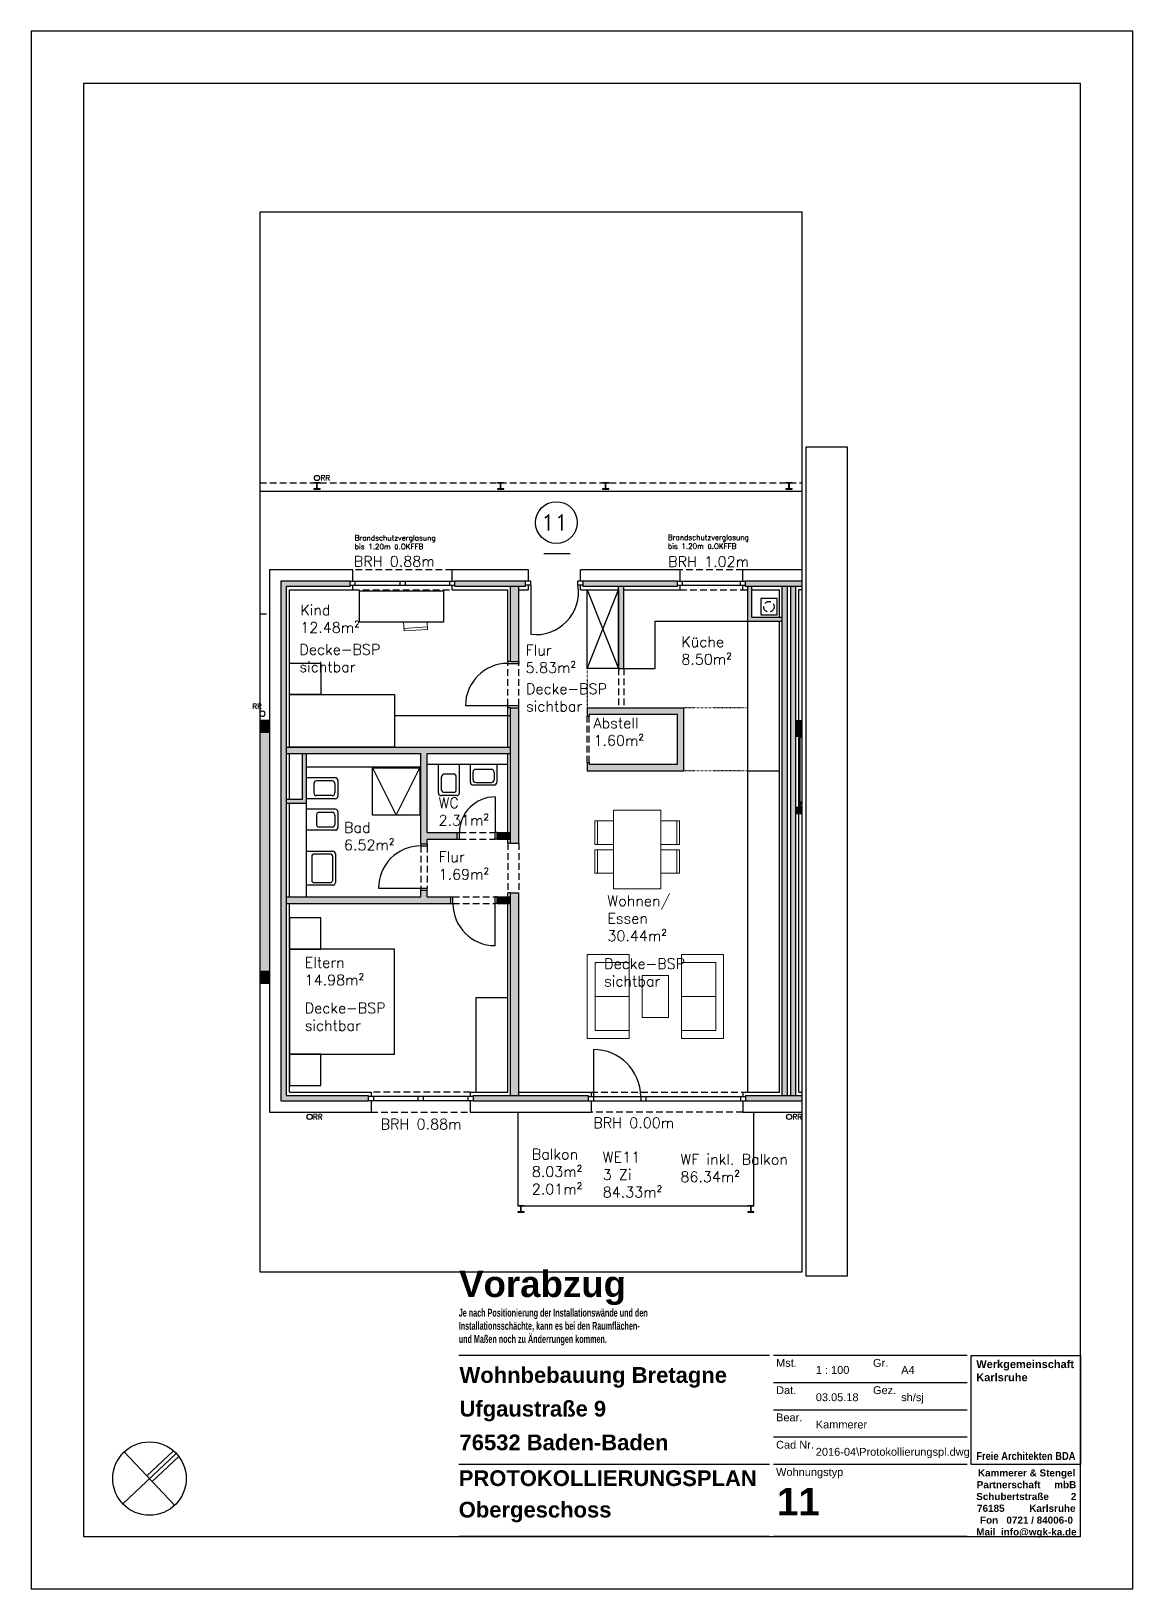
# Model space of a CAD drawing. Header units: metres. Extents: x -2868 to -408, y -3488 to 349.
# Drawn here: x -618.4 to -408.4, y 52.1 to 349.1 of the extents above; entities outside this region: 1.
import ezdxf

# ---------------------------------------------------------------- set-up
doc = ezdxf.new("R2010")
doc.units = ezdxf.units.M
doc.header["$LTSCALE"] = 0.02
doc.header["$XCLIPFRAME"] = 2
for name, pattern in [('AUSGEZOGEN', [0]), ('ISO-07 Punktiert', [0.889, 0.127, -0.762]), ('VERDECKT', [9.525, 6.35, -3.175])]:
    doc.linetypes.add(name, pattern=pattern)
for name, color, linetype in [('A--Layout-PLANKOPF', 7, 'AUSGEZOGEN'), ('A-Anmerkungen-BSP-Decken Sichtbar', 10, 'AUSGEZOGEN'), ('A-Grundriss - Ansichtskante', 5, 'AUSGEZOGEN'), ('A-Grundriss - Bad', 4, 'AUSGEZOGEN'), ('A-Grundriss - Dämmung', 2, 'Continuous'), ('A-Grundriss - Fenster', 252, 'AUSGEZOGEN'), ('A-Grundriss - Fenster Sturz', 4, 'VERDECKT'), ('A-Grundriss - Küche', 4, 'AUSGEZOGEN'), ('A-Grundriss - Möbel', 252, 'AUSGEZOGEN'), ('A-Grundriss - Regenleitungen', 4, 'Continuous'), ('A-Grundriss - Regenleitungen Beschrif', 4, 'Continuous'), ('A-Grundriss - Sichtkante verdeckt', 7, 'VERDECKT'), ('A-Grundriss - Stützen-Laubengang', 3, 'AUSGEZOGEN'), ('A-Grundriss - Türen', 2, 'AUSGEZOGEN'), ('A-Grundriss - verdeckt', 255, 'VERDECKT'), ('A-Grundriss - Wand', 3, 'AUSGEZOGEN'), ('A-Layout-Text', 250, 'Continuous'), ('A-Schraffur - Beton', 80, 'Continuous'), ('A-Schraffur - Holzbau', 21, 'Continuous'), ('A-Schraffur - Trockenbau', 254, 'Continuous'), ('A-Text BRH', 4, 'Continuous'), ('A-Text Wohnfl', 4, 'Continuous'), ('A-Text Wohnungsnummer', 4, 'Continuous'), ('vermarktung-logo1_1_0', 7, 'Continuous')]:
    doc.layers.add(name, color=color, linetype=linetype)
doc.layers.add('A-Afenster', color=80, linetype='Continuous', plot=False)
doc.styles.add('Arial', font='arial.ttf')
doc.styles.add('ARIAL-FETT', font='arialbd.ttf', dxfattribs={"width": 0.6})
doc.styles.add('Romans', font='Romans.shx')
picture_1 = doc.add_image_def('image1.png', size_in_pixel=(4513, 4513))

# ---------------------------------------------------------------- blocks, each defined once
blk = doc.blocks.new('kopf (mbr)')
at = {"color": 7}
blk.add_line((-37.75, 10), (-10, 10), dxfattribs=at)
at = {"color": 2}
blk.add_lwpolyline([(-37.75, 56), (-10, 56), (-10, 28.25), (-37.75, 28.25)], close=True, dxfattribs=at)
at = {"color": 2, "insert": (-36.46, 54.79), "char_height": 2, "width": 25.2066, "attachment_point": 1, "style": 'ARIAL-FETT'}
blk.add_mtext('{\\W1;Werkgemeinschaft Karlsruhe \\P\\P\\P\\P\\P\\P\\W0.85;Freie Architekten BDA}', dxfattribs=at)
at = {"color": 252, "insert": (-36.5, 27.05), "char_height": 1.8, "width": 25.2921, "attachment_point": 1, "style": 'ARIAL-FETT'}
blk.add_mtext('\\pi0.45859;{\\W1;Kammerer & Stengel \\P\\pi0.15348;Partnerschaft     mbB \\P\\pi0.038063;Schubertstraße        2 \\P\\pi0.23636;76185         Karlsruhe \\P\\pi0.98963;Fon   0721 / 84006-0 \\P\\pi0.028854;Mail  info@wgk-ka.de}', dxfattribs=at)
blk = doc.blocks.new('Zeichnung_1_1', base_point=(0.5, 0.72))
at = {"layer": 'vermarktung-logo1_1_0'}
image = blk.add_image(picture_1, insert=(0.5, 0.72), size_in_units=(1.759, 1.759), dxfattribs=at)
image.set_boundary_path([(-0.5, -0.5), (4512.5, 4512.5)])

msp = doc.modelspace()

# ---------------------------------------------------------------- hatches: boundary and pattern name
at = {"layer": 'A-Schraffur - Holzbau', "ltscale": 10}
h = msp.add_hatch(color=5, dxfattribs=at)
h.dxf.hatch_style = 1
h.paths.add_polyline_path([(-557.57, 244.22), (-570.77, 244.22), (-570.77, 145.12), (-554.12, 145.12), (-554.12, 146.12), (-569.77, 146.12), (-569.77, 243.22), (-557.57, 243.22)])
h = msp.add_hatch(color=5, dxfattribs=at)
h.dxf.hatch_style = 1
h.paths.add_polyline_path([(-524.12, 244.22), (-537.57, 244.22), (-537.57, 243.22), (-524.12, 243.22)])
h = msp.add_hatch(color=5, dxfattribs=at)
h.dxf.hatch_style = 1
h.paths.add_polyline_path([(-495.17, 244.22), (-513.12, 244.22), (-513.12, 243.22), (-495.17, 243.22)])
h = msp.add_hatch(color=5, dxfattribs=at)
h.dxf.hatch_style = 1
h.paths.add_polyline_path([(-525.37, 243.22), (-526.97, 243.22), (-526.97, 228.92), (-525.37, 228.92)])
h = msp.add_hatch(color=5, dxfattribs=at)
h.dxf.hatch_style = 1
h.paths.add_polyline_path([(-474.17, 243.22), (-475.17, 243.22), (-475.17, 146.12), (-474.17, 146.12)])
h = msp.add_hatch(color=5, dxfattribs=at)
h.dxf.hatch_style = 1
h.paths.add_polyline_path([(-472.57, 243.22), (-473.57, 243.22), (-473.57, 146.12), (-472.57, 146.12)])
h = msp.add_hatch(color=5, dxfattribs=at)
h.dxf.hatch_style = 1
h.paths.add_polyline_path([(-525.37, 220.07), (-526.97, 220.07), (-526.97, 194.27), (-525.37, 194.27)])
h = msp.add_hatch(color=5, dxfattribs=at)
h.dxf.hatch_style = 1
h.paths.add_polyline_path([(-525.37, 184.77), (-526.97, 184.77), (-526.97, 146.12), (-525.37, 146.12)])
h = msp.add_hatch(color=5, dxfattribs=at)
h.dxf.hatch_style = 1
h.paths.add_polyline_path([(-512.17, 146.12), (-534.12, 146.12), (-534.12, 145.12), (-512.17, 145.12)])
at = {"layer": 'A-Schraffur - Trockenbau', "ltscale": 10}
h = msp.add_hatch(color=5, dxfattribs=at)
h.dxf.hatch_style = 1
h.paths.add_polyline_path([(-505.4, 243.22), (-506.4, 243.22), (-506.4, 227.57), (-505.4, 227.57)])
h = msp.add_hatch(color=5, dxfattribs=at)
h.dxf.hatch_style = 1
h.paths.add_polyline_path([(-475.17, 237.32), (-480.97, 237.32), (-480.97, 243.22), (-481.72, 243.22), (-481.72, 236.57), (-475.17, 236.57)])
h = msp.add_hatch(color=5, dxfattribs=at)
h.dxf.hatch_style = 1
h.paths.add_polyline_path([(-493.92, 220.07), (-506.57, 220.07), (-512.37, 220.07), (-512.37, 218.49), (-511.97, 218.49), (-511.97, 218.82), (-495.17, 218.82), (-495.17, 209.32), (-511.97, 209.32), (-511.97, 209.64), (-512.37, 209.64), (-512.37, 208.07), (-493.92, 208.07)])
h = msp.add_hatch(color=5, dxfattribs=at)
h.dxf.hatch_style = 1
h.paths.add_polyline_path([(-526.97, 212.57), (-569.77, 212.57), (-569.77, 211.32), (-544.09, 211.32), (-544.09, 194.12), (-542.84, 194.12), (-542.84, 195.02), (-537.12, 195.02), (-537.12, 196.27), (-542.84, 196.27), (-542.84, 211.32), (-526.97, 211.32)])
h = msp.add_hatch(color=5, dxfattribs=at)
h.dxf.hatch_style = 1
h.paths.add_polyline_path([(-565.87, 211.32), (-566.62, 211.32), (-566.62, 202.57), (-569.77, 202.57), (-569.77, 201.82), (-565.87, 201.82)])
h = msp.add_hatch(color=5, dxfattribs=at)
h.dxf.hatch_style = 1
h.paths.add_polyline_path([(-526.97, 196.27), (-529.52, 196.27), (-529.52, 195.02), (-526.97, 195.02)])
h = msp.add_hatch(color=5, dxfattribs=at)
h.dxf.hatch_style = 1
h.paths.add_polyline_path([(-538.37, 184.02), (-542.84, 184.02), (-542.84, 185.27), (-544.09, 185.27), (-544.09, 184.02), (-569.77, 184.02), (-569.77, 182.77), (-538.37, 182.77)])
h = msp.add_hatch(color=5, dxfattribs=at)
h.dxf.hatch_style = 1
h.paths.add_polyline_path([(-526.97, 184.02), (-529.52, 184.02), (-529.52, 182.77), (-526.97, 182.77)])
at = {"layer": 'A-Text Wohnungsnummer', "ltscale": 10}
h = msp.add_hatch(dxfattribs=at)
h.set_pattern_fill('ANGLE', color=256, angle=-90)
h.set_pattern_definition([(270, (-1529.956, 5779.61), (69.85, -2e-15), [50.8, -19.05]), (360, (-1529.956, 5779.61), (6e-15, 69.85), [50.8, -19.05])])
h.paths.add_polyline_path([(-518.14, 246.92), (-515.64, 249.42), (-520.64, 249.42)])

# ---------------------------------------------------------------- linework, layer by layer
at = {"layer": 'A--Layout-PLANKOPF'}
for p, q in [((-477.6, 96.57), (-536.85, 96.57)), ((-439.92, 96.57), (-476.85, 96.57)), ((-439.92, 91.37), (-476.85, 91.37)), ((-439.92, 86.17), (-476.85, 86.17)), ((-439.92, 80.97), (-476.85, 80.97)), ((-477.6, 75.76), (-536.85, 75.76)), ((-439.92, 75.76), (-476.85, 75.76)), ((-477.6, 62.07), (-536.85, 62.07)), ((-439.92, 62.07), (-476.85, 62.07))]:
    msp.add_line(p, q, dxfattribs=at)
at = {"layer": 'A-Afenster'}
for points in [[(-618.35, 52.07), (-408.35, 52.07), (-408.35, 349.07), (-618.35, 349.07)], [(-608.35, 62.07), (-418.35, 62.07), (-418.35, 339.07), (-608.35, 339.07)]]:
    msp.add_lwpolyline(points, close=True, dxfattribs=at)
at = {"layer": 'A-Afenster', "linetype": 'Continuous'}
for points in [[(-574.76, 112.51), (-471.4, 112.51), (-471.4, 314.53), (-574.76, 314.53)], [(-470.67, 111.75), (-462.74, 111.75), (-462.74, 269.76), (-470.67, 269.76)]]:
    msp.add_lwpolyline(points, close=True, dxfattribs=at)
at = {"layer": 'A-Anmerkungen-BSP-Decken Sichtbar', "ltscale": 10}
msp.add_lwpolyline([(-479.27, 237.77), (-476.17, 237.77), (-476.17, 240.87), (-479.27, 240.87)], close=True, dxfattribs=at)
at = {"layer": 'A-Grundriss - Ansichtskante', "linetype": 'VERDECKT', "ltscale": 10}
for p, q in [((-574.76, 262.97), (-471.4, 262.97)), ((-574.76, 237.97), (-572.92, 237.97))]:
    msp.add_line(p, q, dxfattribs=at)
at = {"layer": 'A-Grundriss - Ansichtskante', "ltscale": 10}
msp.add_line((-574.76, 261.37), (-471.4, 261.37), dxfattribs=at)
msp.add_lwpolyline([(-525.57, 142.97), (-525.57, 125.12), (-480.57, 125.12), (-480.57, 142.97)], dxfattribs=at)
at = {"layer": 'A-Grundriss - Bad', "ltscale": 10}
for p, q in [((-565.87, 208.82), (-544.09, 208.82)), ((-542.84, 209.32), (-527.52, 209.32)), ((-540.72, 203.82), (-540.72, 209.32)), ((-536.72, 203.82), (-536.72, 209.32)), ((-534.62, 205.82), (-534.62, 209.32)), ((-530.62, 208.32), (-533.62, 208.32)), ((-529.62, 209.32), (-529.62, 205.82)), ((-560.37, 206.72), (-565.87, 206.72)), ((-564.47, 205.62), (-564.47, 203.82)), ((-560.97, 206.12), (-563.97, 206.12)), ((-560.47, 205.62), (-560.47, 203.82)), ((-559.87, 206.22), (-559.87, 203.22)), ((-540.12, 204.42), (-540.12, 206.92)), ((-537.82, 207.42), (-539.62, 207.42)), ((-537.32, 204.42), (-537.32, 206.92)), ((-534.12, 206.32), (-534.12, 207.82)), ((-530.12, 205.32), (-534.12, 205.32)), ((-533.62, 205.82), (-530.62, 205.82)), ((-530.12, 207.82), (-530.12, 206.32)), ((-560.37, 202.72), (-565.87, 202.72)), ((-560.97, 203.32), (-563.97, 203.32)), ((-537.22, 203.32), (-540.22, 203.32)), ((-537.82, 203.92), (-539.62, 203.92)), ((-565.87, 184.02), (-565.87, 201.82)), ((-560.37, 200.72), (-565.87, 200.72)), ((-563.97, 199.62), (-563.97, 197.82)), ((-560.97, 200.12), (-563.47, 200.12)), ((-560.47, 199.62), (-560.47, 197.82)), ((-559.87, 200.22), (-559.87, 197.22)), ((-560.37, 196.72), (-565.87, 196.72)), ((-560.97, 197.32), (-563.47, 197.32)), ((-565.87, 192.72), (-560.87, 192.72)), ((-564.87, 191.72), (-564.87, 187.22)), ((-564.37, 192.22), (-561.37, 192.22)), ((-560.87, 187.22), (-560.87, 191.72)), ((-560.37, 192.22), (-560.37, 186.72)), ((-560.87, 186.22), (-565.87, 186.22)), ((-564.37, 186.72), (-561.37, 186.72))]:
    msp.add_line(p, q, dxfattribs=at)
for points in [[(-471.4, 214.37), (-471.82, 214.37), (-471.82, 201.27), (-471.4, 201.27)], [(-553.29, 208.62), (-548.79, 199.62), (-544.29, 208.62)], [(-471.82, 201.27), (-471.4, 202.37)]]:
    msp.add_lwpolyline(points, dxfattribs=at)
msp.add_lwpolyline([(-553.29, 208.62), (-544.29, 208.62), (-544.29, 199.62), (-553.29, 199.62)], close=True, dxfattribs=at)
for centre, start, end in [((-533.62, 207.82), 90, 180), ((-530.62, 207.82), 0, 90), ((-563.97, 205.62), 90, 180), ((-560.97, 205.62), 0, 90), ((-560.37, 206.22), 0, 90), ((-539.62, 206.92), 90, 180), ((-537.82, 206.92), 0, 90), ((-534.12, 205.82), 180, 270), ((-533.62, 206.32), 180, 270), ((-530.62, 206.32), 270, 0), ((-530.12, 205.82), 270, 0), ((-563.97, 203.82), 180, 270), ((-560.97, 203.82), 270, 0), ((-560.37, 203.22), 270, 0), ((-540.22, 203.82), 180, 270), ((-539.62, 204.42), 180, 270), ((-537.82, 204.42), 270, 0), ((-537.22, 203.82), 270, 0), ((-563.47, 199.62), 90, 180), ((-560.97, 199.62), 0, 90), ((-560.37, 200.22), 0, 90), ((-563.47, 197.82), 180, 270), ((-560.97, 197.82), 270, 0), ((-560.37, 197.22), 270, 0), ((-564.37, 191.72), 90, 180), ((-561.37, 191.72), 0, 90), ((-560.87, 192.22), 0, 90), ((-564.37, 187.22), 180, 270), ((-561.37, 187.22), 270, 0), ((-560.87, 186.72), 270, 0)]:
    msp.add_arc(centre, 0.5, start, end, dxfattribs=at)
at = {"layer": 'A-Grundriss - Dämmung', "ltscale": 10}
for p, q in [((-557.02, 246.37), (-572.92, 246.37)), ((-572.92, 246.37), (-572.92, 142.97)), ((-557.02, 244.22), (-557.02, 246.37)), ((-523.57, 246.37), (-538.12, 246.37)), ((-538.12, 244.22), (-538.12, 246.37)), ((-523.57, 244.22), (-523.57, 246.37)), ((-494.62, 246.37), (-513.67, 246.37)), ((-513.67, 244.22), (-513.67, 246.37)), ((-494.62, 244.22), (-494.62, 246.37)), ((-482.72, 244.22), (-482.72, 246.37)), ((-471.4, 246.37), (-482.72, 246.37)), ((-569.12, 212.57), (-569.12, 242.57)), ((-569.12, 242.57), (-557.02, 242.57)), ((-557.02, 242.57), (-557.02, 243.42)), ((-538.12, 242.57), (-538.12, 243.42)), ((-538.12, 242.57), (-527.52, 242.57)), ((-527.52, 228.92), (-527.52, 242.57)), ((-525.37, 242.57), (-523.57, 242.57)), ((-523.57, 242.57), (-523.57, 243.42)), ((-513.67, 242.57), (-513.67, 243.42)), ((-513.67, 242.57), (-506.4, 242.57)), ((-505.4, 242.57), (-494.62, 242.57)), ((-494.62, 242.57), (-494.62, 243.42)), ((-482.72, 242.57), (-482.72, 243.42)), ((-482.72, 242.57), (-481.72, 242.57)), ((-480.97, 242.57), (-475.72, 242.57)), ((-475.72, 237.32), (-475.72, 242.57)), ((-472.02, 217.57), (-472.02, 242.57)), ((-471.4, 242.57), (-472.02, 242.57)), ((-475.72, 146.77), (-475.72, 236.57)), ((-526.97, 228.92), (-527.52, 228.92)), ((-527.52, 212.57), (-527.52, 220.07)), ((-526.97, 220.07), (-527.52, 220.07)), ((-472.02, 201.07), (-472.02, 214.57)), ((-569.12, 202.57), (-569.12, 211.32)), ((-527.52, 196.27), (-527.52, 211.32)), ((-569.12, 184.02), (-569.12, 201.82)), ((-472.02, 146.77), (-472.02, 199.82)), ((-527.52, 194.27), (-527.52, 195.02)), ((-526.97, 194.27), (-527.52, 194.27)), ((-527.52, 184.02), (-527.52, 184.77)), ((-526.97, 184.77), (-527.52, 184.77)), ((-569.12, 146.77), (-569.12, 182.77)), ((-527.52, 146.77), (-527.52, 182.77)), ((-569.12, 146.77), (-553.57, 146.77)), ((-553.57, 146.77), (-553.57, 145.92)), ((-534.67, 146.77), (-527.52, 146.77)), ((-534.67, 146.77), (-534.67, 145.92)), ((-525.37, 146.77), (-511.62, 146.77)), ((-511.62, 146.77), (-511.62, 145.92)), ((-482.72, 146.77), (-475.72, 146.77)), ((-482.72, 146.77), (-482.72, 145.92)), ((-472.02, 146.77), (-471.4, 146.77)), ((-572.92, 142.97), (-553.57, 142.97)), ((-553.57, 145.12), (-553.57, 142.97)), ((-534.67, 145.12), (-534.67, 142.97)), ((-534.67, 142.97), (-511.62, 142.97)), ((-511.62, 145.12), (-511.62, 142.97)), ((-482.72, 145.12), (-482.72, 142.97)), ((-482.72, 142.97), (-471.4, 142.97))]:
    msp.add_line(p, q, dxfattribs=at)
at = {"layer": 'A-Grundriss - Fenster', "ltscale": 10}
for p, q in [((-557.57, 244.22), (-537.57, 244.22)), ((-556.57, 243.42), (-556.57, 244.22)), ((-548.07, 244.22), (-548.07, 243.42)), ((-547.07, 244.22), (-547.07, 243.42)), ((-538.57, 243.42), (-538.57, 244.22)), ((-495.17, 244.22), (-482.17, 244.22)), ((-494.17, 243.42), (-494.17, 244.22)), ((-483.17, 243.42), (-483.17, 244.22)), ((-557.57, 243.42), (-537.57, 243.42)), ((-495.17, 243.42), (-482.17, 243.42)), ((-511.17, 154.92), (-511.17, 145.92)), ((-534.12, 145.92), (-554.12, 145.92)), ((-553.12, 145.92), (-553.12, 145.12)), ((-544.62, 145.92), (-544.62, 145.12)), ((-543.62, 145.92), (-543.62, 145.12)), ((-535.12, 145.92), (-535.12, 145.12)), ((-512.17, 145.92), (-482.17, 145.92)), ((-511.17, 145.92), (-511.17, 145.12)), ((-511.17, 145.92), (-511.17, 145.12)), ((-502.17, 145.92), (-502.17, 145.12)), ((-501.17, 145.92), (-501.17, 145.12)), ((-483.17, 145.92), (-483.17, 145.12)), ((-534.12, 145.12), (-554.12, 145.12)), ((-512.17, 145.12), (-482.17, 145.12))]:
    msp.add_line(p, q, dxfattribs=at)
msp.add_arc((-511.17, 145.92), 9, 0, 90, dxfattribs=at)
at = {"layer": 'A-Grundriss - Fenster Sturz', "ltscale": 10}
for p, q in [((-538.12, 246.37), (-557.02, 246.37)), ((-482.72, 246.37), (-494.62, 246.37)), ((-557.02, 242.57), (-538.12, 242.57)), ((-494.62, 242.57), (-482.72, 242.57)), ((-534.67, 146.77), (-553.57, 146.77)), ((-511.62, 146.77), (-482.72, 146.77)), ((-553.57, 142.97), (-534.67, 142.97)), ((-482.72, 142.97), (-511.62, 142.97))]:
    msp.add_line(p, q, dxfattribs=at)
at = {"layer": 'A-Grundriss - Küche', "ltscale": 10}
for p, q in [((-499.4, 227.57), (-499.4, 236.57)), ((-499.4, 236.57), (-481.72, 236.57)), ((-481.72, 208.07), (-481.72, 236.57)), ((-505.4, 227.57), (-499.4, 227.57)), ((-481.72, 208.07), (-475.72, 208.07))]:
    msp.add_line(p, q, dxfattribs=at)
at = {"layer": 'A-Grundriss - Möbel', "ltscale": 10}
for p, q in [((-512.37, 242.57), (-506.4, 227.57)), ((-512.37, 227.57), (-506.4, 242.57)), ((-549.12, 218.57), (-527.12, 218.57)), ((-481.72, 146.77), (-481.72, 208.07)), ((-533.52, 146.77), (-533.52, 164.82)), ((-533.52, 164.82), (-527.52, 164.82))]:
    msp.add_line(p, q, dxfattribs=at)
at = {"layer": 'A-Grundriss - Möbel', "linetype": 'Continuous', "lineweight": 18, "ltscale": 100}
for p, q in [((-547.27, 234.71), (-547.39, 236.37)), ((-547.31, 235.21), (-542.82, 235.52)), ((-542.79, 235.02), (-547.27, 234.71)), ((-542.88, 236.37), (-542.79, 235.02)), ((-510.9, 194.01), (-510.9, 198.51)), ((-510.9, 198.51), (-507.33, 198.51)), ((-510.4, 198.51), (-510.4, 194.01)), ((-494.77, 198.51), (-498.33, 198.51)), ((-495.27, 198.51), (-495.27, 194.01)), ((-494.77, 194.01), (-494.77, 198.51)), ((-507.33, 194.01), (-510.9, 194.01)), ((-498.33, 194.01), (-494.77, 194.01)), ((-510.9, 188.51), (-510.9, 193.01)), ((-510.9, 193.01), (-507.33, 193.01)), ((-510.4, 193.01), (-510.4, 188.51)), ((-494.77, 193.01), (-498.33, 193.01)), ((-495.27, 193.01), (-495.27, 188.51)), ((-494.77, 188.51), (-494.77, 193.01)), ((-507.33, 188.51), (-510.9, 188.51)), ((-498.33, 188.51), (-494.77, 188.51)), ((-512.36, 173.01), (-504.36, 173.01)), ((-512.36, 157.01), (-512.36, 173.01)), ((-504.36, 157.01), (-504.36, 173.01)), ((-486.36, 173.01), (-494.36, 173.01)), ((-494.36, 157.01), (-494.36, 173.01)), ((-486.36, 157.01), (-486.36, 173.01)), ((-510.86, 171.51), (-504.36, 171.51)), ((-510.86, 158.51), (-510.86, 171.51)), ((-510.86, 171.51), (-504.36, 171.51)), ((-487.86, 171.51), (-494.36, 171.51)), ((-487.86, 171.51), (-494.36, 171.51)), ((-487.86, 158.51), (-487.86, 171.51)), ((-501.86, 169.01), (-496.86, 169.01)), ((-501.86, 161.01), (-501.86, 169.01)), ((-496.86, 161.01), (-496.86, 169.01)), ((-510.86, 165.01), (-504.36, 165.01)), ((-487.86, 165.01), (-494.36, 165.01)), ((-501.86, 161.01), (-496.86, 161.01)), ((-510.86, 158.51), (-504.36, 158.51)), ((-487.86, 158.51), (-494.36, 158.51)), ((-512.36, 157.01), (-504.36, 157.01)), ((-486.36, 157.01), (-494.36, 157.01))]:
    msp.add_line(p, q, dxfattribs=at)
at = {"layer": 'A-Grundriss - Möbel', "linetype": 'ISO-07 Punktiert', "ltscale": 10}
for p, q in [((-512.37, 227.57), (-512.37, 220.07)), ((-481.72, 220.07), (-493.92, 220.07)), ((-481.72, 208.07), (-493.92, 208.07))]:
    msp.add_line(p, q, dxfattribs=at)
at = {"layer": 'A-Grundriss - Möbel', "ltscale": 10}
for points in [[(-539.76, 236.37), (-555.76, 236.37), (-555.76, 242.37), (-539.76, 242.37)], [(-506.4, 227.57), (-512.37, 227.57), (-512.37, 242.57), (-506.4, 242.57)], [(-563.12, 222.57), (-569.12, 222.57), (-569.12, 228.57), (-563.12, 228.57)], [(-549.12, 212.57), (-569.12, 212.57), (-569.12, 222.57), (-549.12, 222.57)], [(-563.12, 180.02), (-569.12, 180.02), (-569.12, 174.02), (-563.12, 174.02)], [(-549.12, 174.02), (-569.12, 174.02), (-569.12, 154.02), (-549.12, 154.02)], [(-563.12, 154.02), (-569.12, 154.02), (-569.12, 148.02), (-563.12, 148.02)]]:
    msp.add_lwpolyline(points, close=True, dxfattribs=at)
at = {"layer": 'A-Grundriss - Möbel', "linetype": 'Continuous', "lineweight": 18, "ltscale": 100}
msp.add_lwpolyline([(-507.33, 200.57), (-498.33, 200.57), (-498.33, 185.57), (-507.33, 185.57)], close=True, dxfattribs=at)
at = {"layer": 'A-Grundriss - Regenleitungen', "ltscale": 10}
for centre in [(-563.87, 263.87), (-565.27, 142.07), (-473.87, 142.07)]:
    msp.add_circle(centre, 0.5, dxfattribs=at)
msp.add_arc((-574.27, 218.94), 0.5, 190.1637, 169.8363, dxfattribs=at)
at = {"layer": 'A-Grundriss - Sichtkante verdeckt', "ltscale": 10}
for p, q in [((-527.52, 220.47), (-527.52, 228.52)), ((-525.37, 220.47), (-525.37, 228.52)), ((-506.4, 227.57), (-506.4, 220.07)), ((-505.4, 227.57), (-505.4, 220.07)), ((-512.37, 209.64), (-512.37, 218.49)), ((-511.97, 209.64), (-511.97, 218.49)), ((-536.72, 196.27), (-529.92, 196.27)), ((-544.09, 193.72), (-544.09, 185.67)), ((-542.84, 193.72), (-542.84, 185.67)), ((-536.72, 195.02), (-529.92, 195.02)), ((-527.52, 194.27), (-527.52, 184.77)), ((-525.37, 194.27), (-525.37, 184.77)), ((-537.97, 184.02), (-529.92, 184.02)), ((-537.97, 182.77), (-529.92, 182.77))]:
    msp.add_line(p, q, dxfattribs=at)
at = {"layer": 'A-Grundriss - Stützen-Laubengang', "ltscale": 10}
for p, q in [((-564.47, 262.97), (-564.47, 262.86)), ((-563.27, 262.97), (-564.47, 262.97)), ((-564.02, 262.86), (-564.47, 262.86)), ((-564.47, 261.88), (-564.02, 261.88)), ((-564.47, 261.88), (-564.47, 261.77)), ((-564.47, 261.77), (-563.27, 261.77)), ((-563.9, 262), (-563.9, 262.74)), ((-563.83, 262), (-563.83, 262.74)), ((-563.27, 262.86), (-563.71, 262.86)), ((-563.71, 261.88), (-563.27, 261.88)), ((-563.27, 262.86), (-563.27, 262.97)), ((-563.27, 261.77), (-563.27, 261.88)), ((-529.47, 262.97), (-529.47, 262.86)), ((-528.27, 262.97), (-529.47, 262.97)), ((-529.02, 262.86), (-529.47, 262.86)), ((-529.47, 261.88), (-529.02, 261.88)), ((-529.47, 261.88), (-529.47, 261.77)), ((-529.47, 261.77), (-528.27, 261.77)), ((-528.9, 262), (-528.9, 262.74)), ((-528.83, 262), (-528.83, 262.74)), ((-528.27, 262.86), (-528.71, 262.86)), ((-528.71, 261.88), (-528.27, 261.88)), ((-528.27, 262.86), (-528.27, 262.97)), ((-528.27, 261.77), (-528.27, 261.88)), ((-509.47, 262.97), (-509.47, 262.86)), ((-508.27, 262.97), (-509.47, 262.97)), ((-509.02, 262.86), (-509.47, 262.86)), ((-509.47, 261.88), (-509.02, 261.88)), ((-509.47, 261.88), (-509.47, 261.77)), ((-509.47, 261.77), (-508.27, 261.77)), ((-508.9, 262), (-508.9, 262.74)), ((-508.83, 262), (-508.83, 262.74)), ((-508.27, 262.86), (-508.71, 262.86)), ((-508.71, 261.88), (-508.27, 261.88)), ((-508.27, 262.86), (-508.27, 262.97)), ((-508.27, 261.77), (-508.27, 261.88)), ((-474.47, 262.97), (-474.47, 262.86)), ((-473.27, 262.97), (-474.47, 262.97)), ((-474.02, 262.86), (-474.47, 262.86)), ((-474.47, 261.88), (-474.02, 261.88)), ((-474.47, 261.88), (-474.47, 261.77)), ((-474.47, 261.77), (-473.27, 261.77)), ((-473.9, 262), (-473.9, 262.74)), ((-473.83, 262), (-473.83, 262.74)), ((-473.27, 262.86), (-473.71, 262.86)), ((-473.71, 261.88), (-473.27, 261.88)), ((-473.27, 262.86), (-473.27, 262.97)), ((-473.27, 261.77), (-473.27, 261.88)), ((-525.57, 125.12), (-525.57, 125.01)), ((-524.37, 125.12), (-525.57, 125.12)), ((-525.12, 125.01), (-525.57, 125.01)), ((-525, 124.15), (-525, 124.89)), ((-524.93, 124.15), (-524.93, 124.89)), ((-524.37, 125.01), (-524.81, 125.01)), ((-524.37, 125.01), (-524.37, 125.12)), ((-481.77, 125.12), (-481.77, 125.01)), ((-480.57, 125.12), (-481.77, 125.12)), ((-481.32, 125.01), (-481.77, 125.01)), ((-481.2, 124.15), (-481.2, 124.89)), ((-481.13, 124.15), (-481.13, 124.89)), ((-480.57, 125.01), (-481.01, 125.01)), ((-480.57, 125.01), (-480.57, 125.12)), ((-525.57, 124.03), (-525.12, 124.03)), ((-525.57, 124.03), (-525.57, 123.92)), ((-525.57, 123.92), (-524.37, 123.92)), ((-524.81, 124.03), (-524.37, 124.03)), ((-524.37, 123.92), (-524.37, 124.03)), ((-481.77, 124.03), (-481.32, 124.03)), ((-481.77, 124.03), (-481.77, 123.92)), ((-481.77, 123.92), (-480.57, 123.92)), ((-481.01, 124.03), (-480.57, 124.03)), ((-480.57, 123.92), (-480.57, 124.03))]:
    msp.add_line(p, q, dxfattribs=at)
for centre, start, end in [((-564.02, 262.74), 0, 90), ((-564.02, 262), 270, 0), ((-563.71, 262.74), 90, 180), ((-563.71, 262), 180, 270), ((-529.02, 262.74), 0, 90), ((-529.02, 262), 270, 0), ((-528.71, 262.74), 90, 180), ((-528.71, 262), 180, 270), ((-509.02, 262.74), 0, 90), ((-509.02, 262), 270, 0), ((-508.71, 262.74), 90, 180), ((-508.71, 262), 180, 270), ((-474.02, 262.74), 0, 90), ((-474.02, 262), 270, 0), ((-473.71, 262.74), 90, 180), ((-473.71, 262), 180, 270), ((-525.12, 124.89), 0, 90), ((-524.81, 124.89), 90, 180), ((-481.32, 124.89), 0, 90), ((-481.01, 124.89), 90, 180), ((-525.12, 124.15), 270, 0), ((-524.81, 124.15), 180, 270), ((-481.32, 124.15), 270, 0), ((-481.01, 124.15), 180, 270)]:
    msp.add_arc(centre, 0.12, start, end, dxfattribs=at)
at = {"layer": 'A-Grundriss - Türen', "ltscale": 10}
for p, q in [((-523.12, 244.22), (-524.12, 244.22)), ((-523.12, 243.42), (-523.12, 244.22)), ((-514.12, 243.42), (-514.12, 244.22)), ((-513.12, 244.22), (-514.12, 244.22)), ((-523.12, 243.42), (-524.12, 243.42)), ((-523.12, 243.42), (-523.12, 234.07)), ((-513.12, 243.42), (-514.12, 243.42)), ((-527.52, 228.92), (-527.52, 228.52)), ((-525.37, 228.92), (-525.37, 228.52)), ((-527.52, 228.52), (-525.37, 228.52)), ((-535.57, 220.47), (-527.52, 220.47)), ((-527.52, 220.47), (-525.37, 220.47)), ((-527.52, 220.07), (-527.52, 220.47)), ((-525.37, 220.07), (-525.37, 220.47)), ((-529.92, 203.07), (-529.92, 196.27)), ((-537.12, 196.27), (-536.72, 196.27)), ((-536.72, 195.02), (-536.72, 196.27)), ((-529.92, 195.02), (-529.92, 196.27)), ((-529.52, 196.27), (-529.92, 196.27)), ((-544.09, 194.12), (-544.09, 193.72)), ((-544.09, 193.72), (-542.84, 193.72)), ((-542.84, 194.12), (-542.84, 193.72)), ((-537.12, 195.02), (-536.72, 195.02)), ((-529.52, 195.02), (-529.92, 195.02)), ((-552.14, 185.67), (-544.09, 185.67)), ((-544.09, 185.67), (-542.84, 185.67)), ((-544.09, 185.27), (-544.09, 185.67)), ((-542.84, 185.27), (-542.84, 185.67)), ((-538.37, 184.02), (-537.97, 184.02)), ((-538.37, 182.77), (-537.97, 182.77)), ((-537.97, 182.77), (-537.97, 184.02)), ((-529.92, 182.77), (-529.92, 184.02)), ((-529.52, 184.02), (-529.92, 184.02)), ((-529.52, 182.77), (-529.92, 182.77)), ((-529.92, 174.72), (-529.92, 182.77))]:
    msp.add_line(p, q, dxfattribs=at)
for centre, radius, start, end in [((-522.13, 242.12), 8.11, 262.9873, 9.1981), ((-527.52, 220.47), 8.05, 90, 180), ((-529.92, 196.27), 6.8, 90, 180), ((-544.09, 185.67), 8.05, 90, 180), ((-529.92, 182.77), 8.05, 180, 270)]:
    msp.add_arc(centre, radius, start, end, dxfattribs=at)
at = {"layer": 'A-Grundriss - verdeckt', "ltscale": 10}
msp.add_circle((-477.72, 239.32), 1, dxfattribs=at)
at = {"layer": 'A-Grundriss - Wand', "ltscale": 10}
for p, q in [((-557.57, 244.22), (-570.77, 244.22)), ((-570.77, 244.22), (-570.77, 145.12)), ((-557.57, 243.22), (-557.57, 244.22)), ((-524.12, 244.22), (-537.57, 244.22)), ((-537.57, 243.22), (-537.57, 244.22)), ((-524.12, 243.22), (-524.12, 244.22)), ((-495.17, 244.22), (-513.12, 244.22)), ((-513.12, 243.22), (-513.12, 244.22)), ((-495.17, 243.22), (-495.17, 244.22)), ((-482.17, 243.22), (-482.17, 244.22)), ((-471.4, 244.22), (-482.17, 244.22)), ((-557.57, 243.22), (-569.77, 243.22)), ((-569.77, 243.22), (-569.77, 146.12)), ((-524.12, 243.22), (-537.57, 243.22)), ((-526.97, 228.92), (-526.97, 243.22)), ((-525.37, 228.92), (-525.37, 243.22)), ((-495.17, 243.22), (-513.12, 243.22)), ((-506.4, 227.57), (-506.4, 243.22)), ((-505.4, 227.57), (-505.4, 243.22)), ((-471.4, 243.22), (-482.17, 243.22)), ((-481.72, 236.57), (-481.72, 243.22)), ((-480.97, 237.32), (-480.97, 243.22)), ((-475.17, 146.12), (-475.17, 243.22)), ((-474.17, 146.12), (-474.17, 243.22)), ((-473.57, 146.12), (-473.57, 243.22)), ((-472.57, 146.12), (-472.57, 243.22)), ((-481.72, 236.57), (-475.17, 236.57)), ((-480.97, 237.32), (-475.17, 237.32)), ((-526.97, 228.92), (-525.37, 228.92)), ((-506.4, 227.57), (-505.4, 227.57)), ((-526.97, 194.27), (-526.97, 220.07)), ((-526.97, 220.07), (-525.37, 220.07)), ((-525.37, 194.27), (-525.37, 220.07)), ((-512.37, 220.07), (-506.4, 220.07)), ((-512.37, 220.07), (-512.37, 218.82)), ((-512.37, 220.07), (-512.37, 218.49)), ((-506.57, 220.07), (-493.92, 220.07)), ((-493.92, 208.07), (-493.92, 220.07)), ((-572.92, 217.67), (-574.76, 217.67)), ((-572.92, 217.67), (-572.92, 167.57)), ((-512.37, 218.49), (-511.97, 218.49)), ((-511.97, 218.82), (-495.17, 218.82)), ((-511.97, 218.82), (-511.97, 218.49)), ((-495.17, 209.32), (-495.17, 218.82)), ((-471.4, 217.57), (-472.57, 217.57)), ((-471.4, 214.57), (-472.57, 214.57)), ((-569.77, 212.57), (-526.97, 212.57)), ((-569.77, 211.32), (-544.09, 211.32)), ((-566.62, 202.57), (-566.62, 211.32)), ((-565.87, 201.82), (-565.87, 211.32)), ((-544.09, 194.12), (-544.09, 211.32)), ((-542.84, 196.27), (-542.84, 211.32)), ((-542.84, 211.32), (-526.97, 211.32)), ((-512.37, 209.64), (-512.37, 208.07)), ((-512.37, 209.64), (-511.97, 209.64)), ((-512.37, 208.07), (-493.92, 208.07)), ((-511.97, 209.64), (-511.97, 209.32)), ((-511.97, 209.32), (-495.17, 209.32)), ((-566.62, 202.57), (-569.77, 202.57)), ((-565.87, 201.82), (-569.77, 201.82)), ((-471.4, 201.07), (-472.57, 201.07)), ((-471.4, 199.82), (-472.57, 199.82)), ((-542.84, 196.27), (-537.12, 196.27)), ((-537.12, 195.02), (-537.12, 196.27)), ((-529.52, 196.27), (-526.97, 196.27)), ((-529.52, 195.02), (-529.52, 196.27)), ((-544.09, 194.12), (-542.84, 194.12)), ((-542.84, 194.12), (-542.84, 195.02)), ((-542.84, 195.02), (-537.12, 195.02)), ((-529.52, 195.02), (-526.97, 195.02)), ((-526.97, 194.27), (-525.37, 194.27)), ((-544.09, 184.02), (-544.09, 185.27)), ((-544.09, 185.27), (-542.84, 185.27)), ((-542.84, 184.02), (-542.84, 185.27)), ((-526.97, 146.12), (-526.97, 184.77)), ((-526.97, 184.77), (-525.37, 184.77)), ((-525.37, 146.12), (-525.37, 184.77)), ((-569.77, 184.02), (-544.09, 184.02)), ((-569.77, 182.77), (-538.37, 182.77)), ((-542.84, 184.02), (-538.37, 184.02)), ((-538.37, 182.77), (-538.37, 184.02)), ((-529.52, 184.02), (-526.97, 184.02)), ((-529.52, 182.77), (-529.52, 184.02)), ((-529.52, 182.77), (-526.97, 182.77)), ((-574.76, 167.57), (-572.92, 167.57)), ((-569.77, 146.12), (-554.12, 146.12)), ((-554.12, 146.12), (-554.12, 145.12)), ((-534.12, 146.12), (-512.17, 146.12)), ((-534.12, 146.12), (-534.12, 145.12)), ((-512.17, 146.12), (-512.17, 145.12)), ((-482.17, 146.12), (-482.17, 145.12)), ((-482.17, 146.12), (-471.4, 146.12)), ((-570.77, 145.12), (-554.12, 145.12)), ((-534.12, 145.12), (-512.17, 145.12)), ((-482.17, 145.12), (-471.4, 145.12))]:
    msp.add_line(p, q, dxfattribs=at)
at = {"layer": 'A-Layout-Text'}
for p, q in [((-600.9, 68.3), (-590.71, 77.9)), ((-591.01, 68), (-600.6, 78.2)), ((-596.32, 73.64), (-591.25, 78.41)), ((-595.29, 72.55), (-590.22, 77.32))]:
    msp.add_line(p, q, dxfattribs=at)
msp.add_circle((-595.8, 73.1), 7, dxfattribs=at)
at = {"layer": 'A-Schraffur - Beton', "color": 5, "ltscale": 10}
for points in [[(-574.76, 215.87), (-574.76, 217.67), (-572.92, 215.27), (-572.92, 217.67)], [(-574.76, 215.27), (-574.76, 215.87), (-574.76, 215.27), (-572.92, 215.27)], [(-574.76, 204.83), (-574.76, 215.27), (-572.92, 169.97), (-572.92, 215.27)], [(-574.76, 169.97), (-574.76, 204.83), (-574.76, 169.97), (-572.92, 169.97)], [(-574.76, 168.17), (-574.76, 169.97), (-572.92, 167.57), (-572.92, 169.97)], [(-574.76, 167.57), (-574.76, 168.17), (-574.76, 167.57), (-572.92, 167.57)]]:
    msp.add_solid(points, dxfattribs=at)
at = {"layer": 'A-Schraffur - Holzbau', "color": 5, "ltscale": 10}
for points in [[(-471.4, 243.57), (-471.4, 243.22), (-482.17, 244.22), (-482.17, 243.22)], [(-471.4, 244.22), (-471.4, 243.57), (-471.4, 244.22), (-482.17, 244.22)], [(-471.4, 145.47), (-471.4, 145.12), (-482.17, 146.12), (-482.17, 145.12)], [(-471.4, 146.12), (-471.4, 145.47), (-471.4, 146.12), (-482.17, 146.12)]]:
    msp.add_solid(points, dxfattribs=at)
at = {"layer": 'A-Schraffur - Trockenbau', "color": 5, "ltscale": 10}
for points in [[(-471.4, 217.51), (-471.4, 215.82), (-472.57, 217.57), (-472.57, 215.82)], [(-471.4, 217.57), (-471.4, 217.51), (-471.4, 217.57), (-472.57, 217.57)], [(-471.4, 215.77), (-471.4, 214.57), (-472.57, 215.82), (-472.57, 214.57)], [(-471.4, 215.82), (-471.4, 215.77), (-471.4, 215.82), (-472.57, 215.82)], [(-471.4, 201.03), (-471.4, 199.82), (-472.57, 201.07), (-472.57, 199.82)], [(-471.4, 201.07), (-471.4, 201.03), (-471.4, 201.07), (-472.57, 201.07)]]:
    msp.add_solid(points, dxfattribs=at)
at = {"layer": 'A-Text Wohnungsnummer', "ltscale": 10}
msp.add_line((-515.64, 249.42), (-520.64, 249.42), dxfattribs=at)
msp.add_circle((-518.23, 255.38), 3.98, dxfattribs=at)

# ---------------------------------------------------------------- block references
at = {"linetype": 'Continuous', "ltscale": 10, "xscale": 10, "yscale": 10}
msp.add_blockref('Zeichnung_1_1', (-2868.29, -3488.33), dxfattribs=at)
at = {"layer": 'A-Layout-Text', "xscale": 0.75, "yscale": 0.75, "zscale": 0.75}
msp.add_blockref('kopf (mbr)', (-410.85, 54.57), dxfattribs=at)

# ---------------------------------------------------------------- texts
at = {"layer": 'A--Layout-PLANKOPF', "color": 10, "style": 'ARIAL-FETT'}
msp.add_text('Vorabzug', height=5, dxfattribs=at).set_placement((-536.78, 107.71))
at = {"layer": 'A--Layout-PLANKOPF', "style": 'Arial'}
for s, p in [('Mst.', (-476.36, 94.41, -21.79)), ('Gr.', (-457.89, 94.41, -21.79)), ('1 : 100', (-468.79, 93.06, -21.79)), ('A4', (-452.51, 93.06, -21.79)), ('Dat.', (-476.36, 89.21, -21.79)), ('03.05.18', (-468.79, 87.86, -21.79)), ('Gez.', (-457.89, 89.21, -21.79)), ('sh/sj', (-452.51, 87.86, -21.79)), ('Bear.', (-476.36, 84.01, -21.79)), ('Kammerer', (-468.79, 82.66, -21.79)), ('Cad Nr.', (-476.36, 78.8, -21.79)), ('2016-04\\Protokollierungspl.dwg', (-468.79, 77.45, -21.79)), ('Wohnungstyp', (-476.36, 73.6, -21.79))]:
    msp.add_text(s, height=1.5, dxfattribs=at).set_placement(p)
at = {"layer": 'A--Layout-PLANKOPF', "color": 2, "style": 'ARIAL-FETT'}
for s, p in [('Wohnbebauung Bretagne', (-536.7, 91.35)), ('Ufgaustraße 9', (-536.7, 84.93)), ('76532 Baden-Baden', (-536.7, 78.5)), ('PROTOKOLLIERUNGSPLAN', (-536.85, 71.68)), ('Obergeschoss', (-536.85, 65.68))]:
    msp.add_text(s, height=3, dxfattribs=at).set_placement(p)
at = {"layer": 'A--Layout-PLANKOPF', "color": 6, "style": 'ARIAL-FETT'}
msp.add_text('11', height=5.25, dxfattribs=at).set_placement((-476.2, 66.07, -21.79))
at = {"layer": 'A--Layout-PLANKOPF', "color": 10, "insert": (-536.85, 105.47), "char_height": 1.5, "attachment_point": 1, "style": 'ARIAL-FETT'}
msp.add_mtext_dynamic_manual_height_columns('Je nach Positionierung der Installationswände und den Installationsschächte, kann es bei den Raumflächen- und Maßen noch zu Änderrungen kommen.', width=33.8683, gutter_width=1.25, heights=[0], dxfattribs=at)
at = {"layer": 'A-Anmerkungen-BSP-Decken Sichtbar', "ltscale": 10, "char_height": 2, "attachment_point": 1, "style": 'Romans'}
for insert in [(-567.22, 232.19), (-524.02, 224.69), (-509.13, 172.27), (-566.21, 163.83)]:
    msp.add_mtext_dynamic_manual_height_columns('\\A1;Decke-BSP\\Psichtbar', width=17.5059, gutter_width=12.5, heights=[0], dxfattribs=dict(at, insert=insert))
at = {"layer": 'A-Grundriss - Regenleitungen Beschrif', "ltscale": 10, "char_height": 1, "attachment_point": 1, "style": 'Romans'}
for insert in [(-563.87, 264.37), (-576.87, 220.84), (-565.3, 142.57), (-473.9, 142.57)]:
    msp.add_mtext_dynamic_manual_height_columns(' RR', width=3.3379, gutter_width=12.5, heights=[0], dxfattribs=dict(at, insert=insert))
at = {"layer": 'A-Text BRH', "ltscale": 10, "attachment_point": 1, "style": 'Romans'}
for s, width, insert, char_height in [('Brandschutzverglasung\\Pbis 1.20m ü.OKFFB', 33.1926, (-556.68, 252.96), 1), ('Brandschutzverglasung\\Pbis 1.20m ü.OKFFB', 33.1926, (-496.98, 253.05), 1), ('BRH 0.88m', 17.7706, (-556.85, 248.99), 2), ('BRH 1.02m', 17.7706, (-496.93, 248.92), 2), ('BRH 0.88m', 17.7706, (-551.74, 141.67), 2), ('BRH 0.00m', 17.7706, (-511.2, 141.92), 2)]:
    msp.add_mtext_dynamic_manual_height_columns(s, width=width, gutter_width=12.5, heights=[0], dxfattribs=dict(at, insert=insert, char_height=char_height))
at = {"layer": 'A-Text Wohnfl', "ltscale": 10, "char_height": 2, "attachment_point": 1, "style": 'Romans'}
for s, insert in [('\\A1;Kind\\P12.48m²', (-567.05, 239.7)), ('\\A1;Flur\\P5.83m²', (-524.11, 232.04)), ('\\A1;Küche\\P8.50m²', (-494.42, 233.64)), ('\\A1;Abstell\\P1.60m²', (-511.16, 218.15)), ('\\A1;WC\\P2.31m²', (-540.7, 202.94)), ('\\A1;Bad\\P6.52m²', (-558.72, 198.23)), ('\\A1;Flur\\P1.69m²', (-540.68, 192.65)), ('\\A1;Wohnen/\\PEssen\\P30.44m²', (-508.51, 184.25)), ('\\A1;Eltern\\P14.98m²', (-566.22, 172.5)), ('\\A1;Balkon\\P8.03m²\\P2.01m²', (-522.92, 135.94)), ('\\A1;WF inkl. Balkon\\P86.34m²', (-494.59, 134.97))]:
    msp.add_mtext_dynamic_manual_height_columns(s, width=22.934, gutter_width=12.5, heights=[0], dxfattribs=dict(at, insert=insert))
at = {"layer": 'A-Text Wohnungsnummer', "ltscale": 10, "style": 'Romans'}
for s, width, insert, char_height, attachment_point in [('11', 2.5, (-518.61, 255.38), 3, 5), ('\\A1;WE11\\P3 Zi\\P84.33m²', 22.934, (-509.4, 135.39), 2, 1)]:
    msp.add_mtext_dynamic_manual_height_columns(s, width=width, gutter_width=12.5, heights=[0], dxfattribs=dict(at, insert=insert, char_height=char_height, attachment_point=attachment_point))

doc.saveas('drawing.dxf')
